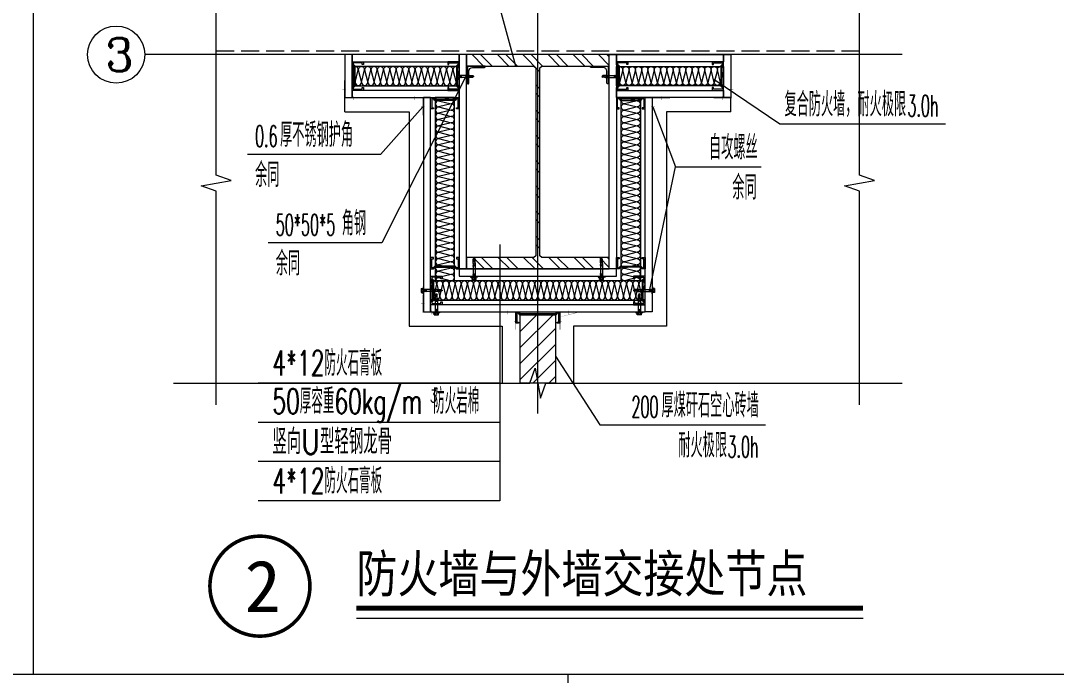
# Model space of a CAD drawing. Header units: inches. Extents: x -3733042 to -3450527, y 579159 to 997713.
# Drawn here: x -3557808 to -3554185, y 585946 to 588237 of the extents above; entities that cross this region are included whole.
import ezdxf

# ---------------------------------------------------------------- set-up
doc = ezdxf.new("R2010")
doc.units = ezdxf.units.IN
doc.header["$LTSCALE"] = 1000
doc.header["$MEASUREMENT"] = 0
doc.header["$PDSIZE"] = -5
doc.linetypes.add('DASH', pattern=[0.3500000014901161, 0.25, -0.1000000014901161])
doc.linetypes.add('DOTE', pattern=[2.4200000055134296, 2, -0.2000000029802322, 0.01999999955296516, -0.2000000029802322])
doc.layers.get('0').update_dxf_attribs({"lineweight": 18})
doc.layers.get('Defpoints').update_dxf_attribs({"lineweight": 18})
for name, color, linetype, lineweight in [('12', 2, 'Continuous', 18), ('7', 7, 'Continuous', 18), ('8', 3, 'Continuous', 18), ('A-看线', 125, 'Continuous', 18), ('A-预埋', 197, 'Continuous', 18), ('AXIS', 30, 'Continuous', 18), ('AXIS_TEXT', 7, 'Continuous', 18), ('COLUMN', 34, 'Continuous', 18), ('DIM_IDEN', 3, 'Continuous', 18), ('DIM_LEAD', 3, 'Continuous', 18), ('DIM_SYMB', 3, 'Continuous', 18), ('DOTE', 14, 'DOTE', 18), ('PUB_HATCH', 8, 'Continuous', 18), ('PUB_TEXT', 7, 'Continuous', 18), ('SURFACE', 255, 'Continuous', 18), ('WALL', 6, 'Continuous', 18), ('填充', 8, 'Continuous', 18)]:
    doc.layers.add(name, color=color, linetype=linetype, lineweight=lineweight)
doc.styles.add('_TCH_AXIS', font='complex.shx', dxfattribs={"bigfont": 'gbcbig.shx'})
doc.styles.add('_TCH_DIM', font='simplex.shx', dxfattribs={"width": 0.7, "bigfont": 'gbcbig.shx'})
doc.styles.add('COMPLEX', font='complex.shx')
doc.styles.add('黑体', font='', dxfattribs={"width": 0.8})
doc.styles.get('黑体').set_extended_font_data('黑体')

# ---------------------------------------------------------------- blocks, each defined once
blk = doc.blocks.new('自攻钉1')
at = {"layer": '8', "linetype": 'Continuous', "ltscale": 0.4000000059604645}
h = blk.add_hatch(color=1, dxfattribs=at)
h.paths.add_polyline_path([(27.94828564743511, -29.99999999950523), (40.65538515278604, -29.9999999992724), (40.65538515348453, -68.28693868403207), (27.94828564813361, -68.28693868423579)], flags=0)
h.paths.add_polyline_path([(27.94828564696945, 4.365574568510056e-10), (40.65538515232038, 6.693881005048752e-10), (40.65538515278604, -29.9999999992724), (27.94828564743511, -29.99999999950523)], flags=0)
h.paths.add_polyline_path([(27.94828564650379, 30.00000000034925), (40.65538515185472, 30.00000000058208), (40.65538515232038, 6.693881005048752e-10), (27.94828564696945, 4.656612873077393e-10)], flags=0)
h.paths.add_polyline_path([(27.9482856458053, 68.28693868513801), (40.65538515115622, 68.28693868534174), (40.65538515185472, 30.00000000058208), (27.94828564650379, 30.00000000034925)], flags=0)
at = {"layer": '7', "color": 1, "linetype": 'Continuous', "ltscale": 0.2000000029802322}
for p, q in [((-281.3525272156112, 29.99999999647844), (40.72384649922606, 30.00000000058208)), ((96.86607135483064, 23.65150396237732), (53.80599448364228, 23.65150396164972)), ((53.80599448445719, -23.65150395987439), (53.80599448364228, 23.65150396164972)), ((-259.5388579112478, -30.0000000030268), (40.72384650015738, -29.9999999992724)), ((96.86607135564554, -23.65150395914679), (53.80599448445719, -23.65150395987439))]:
    blk.add_line(p, q, dxfattribs=at)
at = {"layer": '8', "color": 1, "linetype": 'Continuous', "ltscale": 0.4000000059604645}
for p, q in [((-389.6623139078729, -5.2677933126688e-09), (-354.9448634447763, 26.06337043576059)), ((-389.6623139078729, -5.2677933126688e-09), (-354.9448634445434, 12.76031824763049)), ((-304.2216107965214, 12.7603182484745), (-357.1435765674105, 12.76031824760139)), ((-279.9213216259377, 26.06337043701205), (-354.9448634447763, 26.06337043573149)), ((-354.9448634439614, -26.06337044507382), (-354.9448634445434, 12.76031824763049)), ((-259.5388579112478, -30.0000000030268), (-281.3525272156112, 29.99999999647844)), ((-221.1259141475894, -37.45414464815985), (-248.3596583269536, 37.45414464286296)), ((-194.757136201486, -37.4541446477233), (-221.9908803808503, 37.45414464329951)), ((-10.07422908081207, -37.45414464591886), (-37.30797326017637, 37.45414464510395)), ((13.61687208968215, -37.45414464554051), (-13.61687208968215, 37.45414464551141)), ((36.30691087141167, -37.45414464516216), (9.07316669204738, 37.45414464588976)), ((40.7238464980619, 98.59078080230393), (40.72384649969172, 6.984919309616089e-10)), ((40.72384650132153, -98.59078080093605), (40.72384649969172, 6.402842700481415e-10)), ((50.10745207802393, 99.11238859797595), (53.80599448364228, 23.65150396167883)), ((96.86607135424856, 59.67058266629465), (51.75707287678961, 59.67058266553795)), ((96.86607135622762, -59.67058266306412), (96.86607135424856, 59.67058266629465)), ((-354.9448634439614, -26.06337044507382), (-389.6623139078729, -5.2677933126688e-09)), ((-260.9700635010377, -26.06337044350221), (-354.9448634439614, -26.06337044507382)), ((50.10745208128355, -99.11238859631703), (53.80599448445719, -23.65150395987439)), ((96.86607135622762, -59.67058266306412), (51.75707287876867, -59.67058266382082))]:
    blk.add_line(p, q, dxfattribs=at)
for centre, major_axis, ratio, start_param, end_param in [((-304.2216107966378, 19.41184434253955), (14.09527831418179, 6.211420607765359), 0.4012911144265404, 4.537360001898178, 7.678952655487971), ((45.45620736491399, 98.12195412261643), (3.362665448202091, 3.36266544820209), 0.9999999998912403, 5.707593164992746, 8.540633760658693), ((45.45620736829007, -98.12195412110306), (3.362665448155119, 3.362665448155126), 0.9999999999156909, 2.454940526838964, 5.287981122514186)]:
    blk.add_ellipse(centre, major_axis=major_axis, ratio=ratio, start_param=start_param, end_param=end_param, dxfattribs=at)
blk = doc.blocks.new('$LinePat$岩棉板')
at = {"color": 0}
for p, q in [((0, -17), (12, -67)), ((12, -67), (24, -17))]:
    blk.add_line(p, q, dxfattribs=at)
for centre, start, end in [((12, -17), 359.9999999999999, 180), ((0, -67), 270, 0), ((24, -67), 180, 270)]:
    blk.add_arc(centre, 12, start, end, dxfattribs=at)
at = {"layer": 'Defpoints'}
blk.add_point((0, 0.1482380209345138), dxfattribs=at)
at = {"layer": 'Defpoints', "color": 0}
blk.add_point((24, -84), dxfattribs=at)
blk = doc.blocks.new('_AXISO')
blk.add_circle((0, 0), 0.5)
at = {"layer": 'AXIS_TEXT', "style": 'COMPLEX', "width": 1.04167}
blk.add_attdef('A', (-0.25, -0.28), '', height=0.56, dxfattribs=at)
blk = doc.blocks.new('A$C0DCA2AA4')
at = {"layer": 'PUB_HATCH'}
h = blk.add_hatch(dxfattribs=at)
h.set_pattern_fill('金属', color=256, style=0, pattern_type=0)
h.set_pattern_definition([(314.9999999999999, (0, 0), (17.67766952966372, 17.67766952966365), []), (314.9999999999999, (0, -11.7851129998453), (17.67766952966372, 17.67766952966365), [])])
h.paths.add_polyline_path([(409.9981935393298, 705.7623306948226), (409.9981935393298, 689.7623306948226), (504.4981935392133, 689.7623306948226), (506.9981935392134, 687.2623306948226), (506.9981935392134, 424.2623306948226), (504.4981935392134, 421.7623306948226), (409.998193542473, 421.7623306948226), (409.9981935392134, 405.7623306948226), (509.9981935392134, 405.7623306948226), (609.9981935392134, 405.7623306948226), (609.9981935359538, 421.7623306948226), (515.4981935392134, 421.7623306948226), (512.9981935392134, 424.2623306948226), (512.9981935392134, 687.2623306948226), (515.4981935392134, 689.7623306948226), (609.998193539097, 689.7623306948226), (609.998193539097, 705.7623306948226)], flags=0)
at = {"layer": '填充'}
h = blk.add_hatch(dxfattribs=at)
h.set_pattern_fill('ANSI31', color=256, style=0, pattern_type=0)
h.set_pattern_definition([(44.99999999999999, (0, 0), (-11.22532015133644, 11.22532015133645), [])])
h.paths.add_polyline_path([(534.4981935381657, 245.954813724733), (485.4981935402691, 245.9548137246261), (485.4981935400283, 341.7623306949681), (534.4981935379249, 341.7623306950458)], flags=0)
at = {"layer": 'A-看线', "linetype": 'DASH', "ltscale": 0.1000000014901161}
blk.add_line((959.9981935392134, 710.762330694939), (59.99819353921339, 710.762330694939), dxfattribs=at)
at = {"layer": 'A-看线'}
for p, q in [((959.9981935392134, 705.762330694939), (59.99819353921339, 705.762330694939)), ((239.9981935392134, 625.7623306933092), (239.9981935392134, 645.7623306933092)), ((779.9981935392134, 625.762330694939), (779.9981935392134, 645.762330694939))]:
    blk.add_line(p, q, dxfattribs=at)
for points in [[(239.9981935392134, 625.7623306933092), (329.9981935393298, 625.7623306933092), (329.9981935394462, 325.762330693542), (459.9981935401447, 325.7623306943569), (459.9981935394462, 245.9548137246165)], [(779.9981935392134, 625.762330694939), (689.998193539097, 625.762330694939), (689.9981935389806, 325.7623306952883), (559.9981935382821, 325.7623306943569), (559.9981935389806, 245.9548137246165)]]:
    blk.add_lwpolyline(points, dxfattribs=at)
at = {"layer": 'A-预埋'}
for points in [[(239.9981935392134, 645.7623306933092), (249.9981935392134, 645.7623306933092), (249.9981935395626, 705.7623306933092), (239.9981935395626, 705.7623306933092)], [(399.9981935393298, 695.7623306933092), (399.9981935393298, 705.7623306933092), (249.9981935395626, 705.7623306933092), (249.9981935395626, 695.7623306933092)], [(399.9981935393298, 405.7623306934256), (409.9981935393298, 405.7623306934256), (409.9981935393298, 705.7623306933092), (399.9981935393298, 705.7623306933092)], [(619.998193539097, 405.7623306950554), (609.998193539097, 405.7623306950554), (609.998193539097, 705.762330694939), (619.998193539097, 705.762330694939)], [(619.998193539097, 695.762330694939), (619.998193539097, 705.762330694939), (769.9981935388641, 705.762330694939), (769.9981935388641, 695.762330694939)], [(779.9981935392134, 645.762330694939), (769.9981935392134, 645.762330694939), (769.9981935388641, 705.762330694939), (779.9981935388641, 705.762330694939)], [(399.9981935393298, 645.7623306933092), (399.9981935393298, 655.7623306933092), (249.9981935395626, 655.7623306933092), (249.9981935395626, 645.7623306933092)], [(619.998193539097, 645.762330694939), (619.998193539097, 655.762330694939), (769.9981935388641, 655.762330694939), (769.9981935388641, 645.762330694939)], [(349.9981935394462, 345.7623306934256), (359.9981935394462, 345.7623306934256), (359.9981935393298, 645.7623306933092), (349.9981935393298, 645.7623306933092)], [(669.9981935389806, 345.7623306950554), (659.9981935389806, 345.7623306950554), (659.998193539097, 645.762330694939), (669.998193539097, 645.762330694939)], [(619.998193539097, 395.7623306948226), (619.998193539097, 405.7623306948226), (399.9981935393298, 405.7623306933092), (399.9981935393298, 395.7623306933092)], [(659.9981935389806, 345.7623306948226), (659.9981935389806, 355.7623306948226), (359.9981935397955, 355.7623306934256), (359.9981935397955, 345.7623306934256)]]:
    blk.add_lwpolyline(points, close=True, dxfattribs=at)
for points in [[(263.998193539097, 644.7623306933092, 0.5, 0.5, 0), (238.9981935392134, 644.7623306933092, 0.5, 0.5, 0), (238.9981935392134, 669.7623306933092, 0.5, 0.5, 0)], [(755.9981935393298, 644.762330694939, 0.5, 0.5, 0), (780.9981935392134, 644.762330694939, 0.5, 0.5, 0), (780.9981935392134, 669.762330694939, 0.5, 0.5, 0)], [(324.9981935394462, 644.7623306933092, 0.5, 0.5, 0), (348.9981935393298, 644.7623306933092, 0.5, 0.5, 0), (348.9981935393298, 620.7623306933092, 0.5, 0.5, 0)], [(694.9981935389806, 644.762330694939, 0.5, 0.5, 0), (670.998193539097, 644.762330694939, 0.5, 0.5, 0), (670.998193539097, 620.762330694939, 0.5, 0.5, 0)], [(373.9981935393298, 344.7623306934256, 0.5, 0.5, 0), (348.9981935394462, 344.7623306934256, 0.5, 0.5, 0), (348.9981935394462, 369.7623306934256, 0.5, 0.5, 0)], [(454.9981935403775, 344.7623306950554, 0.5, 0.5, 0), (478.9981935402611, 344.7623306950554, 0.5, 0.5, 0), (478.9981935402611, 320.7623306950554, 0.5, 0.5, 0)], [(564.998193537991, 344.7623306955211, 0.5, 0.5, 0), (540.9981935381074, 344.7623306952883, 0.5, 0.5, 0), (540.9981935383403, 320.7623306952883, 0.5, 0.5, 0)]]:
    blk.add_lwpolyline(points, format="xyseb", dxfattribs=at)
at = {"layer": 'A-预埋', "color": 2}
for points in [[(236.4981935392134, 657.2623306933092, 0.5, 0.5, 0), (241.4981935392134, 657.2623306933092, 0.5, 0.5, 0)], [(783.4981935392134, 657.262330694939, 0.5, 0.5, 0), (778.4981935392134, 657.262330694939, 0.5, 0.5, 0)], [(251.498193539097, 647.262332044309, 0.5, 0.5, 0), (251.498193539097, 642.262332044309, 0.5, 0.5, 0)], [(336.9981935393298, 647.2623306933092, 0.5, 0.5, 0), (336.9981935393298, 642.2623306933092, 0.5, 0.5, 0)], [(682.998193539097, 647.262330694939, 0.5, 0.5, 0), (682.998193539097, 642.262330694939, 0.5, 0.5, 0)], [(768.4981935393298, 647.2623320459388, 0.5, 0.5, 0), (768.4981935393298, 642.2623320459388, 0.5, 0.5, 0)], [(346.4981935393298, 632.7623306933092, 0.5, 0.5, 0), (351.4981935393298, 632.7623306933092, 0.5, 0.5, 0)], [(673.498193539097, 632.762330694939, 0.5, 0.5, 0), (668.498193539097, 632.762330694939, 0.5, 0.5, 0)], [(346.4981935394462, 357.2623306934256, 0.5, 0.5, 0), (351.4981935394462, 357.2623306934256, 0.5, 0.5, 0)], [(361.4981935393298, 347.2623320444254, 0.5, 0.5, 0), (361.4981935393298, 342.2623320444254, 0.5, 0.5, 0)], [(466.9981935402611, 347.2623306950554, 0.5, 0.5, 0), (466.9981935402611, 342.2623306950554, 0.5, 0.5, 0)], [(552.9981935380783, 347.2623306954047, 0.5, 0.5, 0), (552.9981935381074, 342.2623306954047, 0.5, 0.5, 0)], [(476.4981935402611, 332.7623306950554, 0.5, 0.5, 0), (481.4981935402611, 332.7623306950554, 0.5, 0.5, 0)], [(543.4981935382239, 332.7623306952883, 0.5, 0.5, 0), (538.4981935382239, 332.7623306952883, 0.5, 0.5, 0)]]:
    blk.add_lwpolyline(points, format="xyseb", dxfattribs=at)
at = {"layer": 'AXIS'}
blk.add_line((59.99819353921339, 705.7623306948226), (-40.00180646078661, 705.7623306948226), dxfattribs=at)
at = {"layer": 'COLUMN'}
blk.add_lwpolyline([(409.9981935393298, 705.7623306948226), (409.9981935393298, 689.7623306948226), (504.4981935392134, 689.7623306948226), (506.9981935392134, 687.2623306948226), (506.9981935392134, 424.2623306948226), (504.4981935392134, 421.7623306948226), (409.998193542473, 421.7623306948226), (409.9981935392134, 405.7623306948226), (509.9981935392134, 405.7623306948226), (609.9981935392134, 405.7623306948226), (609.9981935359538, 421.7623306948226), (515.4981935392134, 421.7623306948226), (512.9981935392134, 424.2623306948226), (512.9981935392134, 687.2623306948226), (515.4981935392134, 689.7623306948226), (609.998193539097, 689.7623306948226), (609.998193539097, 705.7623306948226)], close=True, dxfattribs=at)
at = {"layer": 'DIM_IDEN'}
blk.add_lwpolyline([(191.1020201141946, -38.27762003371026, 5, 5, 1), (51.1020201141946, -38.27762003371026, 5, 5, 1)], format="xyseb", close=True, dxfattribs=at)
at = {"layer": 'DIM_LEAD'}
for p, q in [((479.2489257903653, 689.7623306948226), (413.3527523653465, 931.4993029963225)), ((414.954350723041, 686.2978646007832), (291.798214871902, 442.2832338266307)), ((756.0614147185697, 671.6308168454561), (848.4558287946566, 608.8645376374479)), ((348.9981935393298, 632.7623306933092), (289.8197187081678, 566.167197415838)), ((670.998193539097, 632.762330694939), (702.6020201140782, 548.4993029963225)), ((848.4558287946566, 608.8645376374479), (1080.374455258043, 608.8645376374479)), ((289.8197187081678, 566.167197415838), (103.8197187081678, 566.167197415838)), ((666.6967429658398, 377.2053306950256), (702.6020201140782, 548.4993029963225)), ((702.6020201140782, 548.4993029963225), (822.6020201140782, 548.4993029963225)), ((291.798214871902, 442.2832338266307), (132.798214871902, 442.2832338266307)), ((534.4981935381657, 283.9052184610628), (596.6665705427877, 187.4471951323794)), ((596.6665705427877, 187.4471951323794), (828.585197006174, 187.4471951323794))]:
    blk.add_line(p, q, dxfattribs=at)
at = {"layer": 'DIM_SYMB'}
for p, q in [((456.7651108802529, 439.9582424641121), (456.7651108802529, 245.9548137246165)), ((456.7651108802529, 245.9548137246165), (118.5468327022973, 245.9548137246165)), ((456.7651108802529, 245.9548137246165), (456.7651108802529, 81.10481372452341)), ((456.7651108802529, 191.0048137245467), (118.5468327022973, 191.0048137245467)), ((456.7651108802529, 136.0548137247097), (118.5468327022973, 136.0548137247097)), ((456.7651108802529, 81.10481372452341), (118.5468327022973, 81.10481372452341))]:
    blk.add_line(p, q, dxfattribs=at)
for points in [[(59.99819353921339, 215.7623306956375), (59.99819353921341, 514.5123306952883), (38.99819353921342, 522.1557056148785), (80.99819353921342, 529.561438804634), (59.99819353921341, 537.0123306952883), (59.99819353921342, 835.762330694939)], [(959.9981935392134, 215.7623306956375), (959.9981935392134, 514.5123306952883), (938.9981935392134, 522.1557056148785), (980.9981935392134, 529.561438804634), (959.9981935392134, 537.0123306952883), (959.9981935392134, 835.762330694939)], [(-0.001806460786610842, 245.9548137246165), (498.7481935392134, 245.9548137246165), (506.3915684588036, 266.9548137246165), (513.7973016485591, 224.9548137246165), (521.2481935392134, 245.9548137246165), (1019.998193539213, 245.9548137246165)], [(256.1571227499459, -83.16158627843599), (965.0347598807477, -83.16158627843599)]]:
    blk.add_lwpolyline(points, dxfattribs=at)
blk.add_lwpolyline([(256.1571227499459, -69.16158627843599, 7, 7, 0), (965.0347598807477, -69.16158627843599, 7, 7, 0)], format="xyseb", dxfattribs=at)
at = {"layer": 'DOTE'}
for p, q in [((509.9981935392134, 203.5809318001848), (509.9981935392134, 835.762330694939)), ((1019.998193539213, 705.762330694939), (-0.001806460786610842, 705.7623306948226))]:
    blk.add_line(p, q, dxfattribs=at)
at = {"layer": 'WALL', "color": 6}
for points in [[(264.3981935395859, 659.7623306933092), (265.9981935395626, 659.7623306933092), (265.9981935395626, 655.7623306933092), (249.9981935395626, 655.7623306933092), (249.9981935395626, 659.7623306933092), (252.3981935395859, 662.1623306933325), (252.3981935395859, 689.3623306932859), (249.9981935395626, 691.7623306933092), (249.9981935395626, 695.7623306933092), (265.9981935395626, 695.7623306933092), (265.9981935395626, 691.7623306933092), (264.3981935395859, 691.7623306933092), (264.3981935395859, 694.1623306933325), (251.5981935396558, 694.1623306933325), (251.5981935396558, 692.4250723931473), (253.9981935395626, 690.025072393124), (253.9981935395626, 661.4995889934944), (251.5981935396558, 659.0995889934711), (251.5981935396558, 657.3623306932859), (264.3981935395859, 657.3623306932859)], [(385.5981935393065, 659.7623306933092), (383.9981935393298, 659.7623306933092), (383.9981935393298, 655.7623306933092), (399.9981935393298, 655.7623306933092), (399.9981935393298, 659.7623306933092), (397.5981935393065, 662.1623306933325), (397.5981935393065, 689.3623306932859), (399.9981935393298, 691.7623306933092), (399.9981935393298, 695.7623306933092), (383.9981935393298, 695.7623306933092), (383.9981935393298, 691.7623306933092), (385.5981935393065, 691.7623306933092), (385.5981935393065, 694.1623306933325), (398.3981935392367, 694.1623306933325), (398.3981935392367, 692.4250723931473), (395.9981935393298, 690.025072393124), (395.9981935393298, 661.4995889934944), (398.3981935392367, 659.0995889934711), (398.3981935392367, 657.3623306932859), (385.5981935393065, 657.3623306932859)], [(634.3981935391203, 659.762330694939), (635.998193539097, 659.762330694939), (635.998193539097, 655.762330694939), (619.998193539097, 655.762330694939), (619.998193539097, 659.762330694939), (622.3981935391203, 662.1623306949623), (622.3981935391203, 689.3623306949157), (619.998193539097, 691.762330694939), (619.998193539097, 695.762330694939), (635.998193539097, 695.762330694939), (635.998193539097, 691.762330694939), (634.3981935391203, 691.762330694939), (634.3981935391203, 694.1623306949623), (621.5981935391901, 694.1623306949623), (621.5981935391901, 692.4250723947771), (623.998193539097, 690.0250723947538), (623.998193539097, 661.4995889951242), (621.5981935391901, 659.0995889951009), (621.5981935391901, 657.3623306949157), (634.3981935391203, 657.3623306949157)], [(755.5981935388409, 659.762330694939), (753.9981935388641, 659.762330694939), (753.9981935388641, 655.762330694939), (769.9981935388641, 655.762330694939), (769.9981935388641, 659.762330694939), (767.5981935388409, 662.1623306949623), (767.5981935388409, 689.3623306949157), (769.9981935388641, 691.762330694939), (769.9981935388641, 695.762330694939), (753.9981935388641, 695.762330694939), (753.9981935388641, 691.762330694939), (755.5981935388409, 691.762330694939), (755.5981935388409, 694.1623306949623), (768.398193538771, 694.1623306949623), (768.398193538771, 692.4250723947771), (765.9981935388641, 690.0250723947538), (765.9981935388641, 661.4995889951242), (768.398193538771, 659.0995889951009), (768.398193538771, 657.3623306949157), (755.5981935388409, 657.3623306949157)], [(399.9981935393298, 662.2623306933092), (399.9981935393298, 689.2623306933092), (249.9981935395626, 689.2623306933092), (249.9981935395626, 662.2623306933092)], [(619.998193539097, 662.262330694939), (619.998193539097, 689.262330694939), (769.9981935388641, 689.262330694939), (769.9981935388641, 662.262330694939)], [(363.9981935393298, 631.3623306934023), (363.9981935393298, 629.7623306933092), (359.9981935393298, 629.7623306933092), (359.9981935393298, 645.7623306933092), (363.9981935393298, 645.7623306933092), (366.3981935393531, 643.3623306934023), (393.5981935393065, 643.3623306934023), (395.9981935393298, 645.7623306933092), (399.9981935393298, 645.7623306933092), (399.9981935393298, 629.7623306933092), (395.9981935393298, 629.7623306933092), (395.9981935393298, 631.3623306934023), (398.3981935393531, 631.3623306934023), (398.3981935393531, 644.1623306933325), (396.6609352391679, 644.1623306933325), (394.2609352391446, 641.7623306933092), (365.735451839515, 641.7623306933092), (363.3354518394917, 644.1623306933325), (361.5981935393065, 644.1623306933325), (361.5981935393065, 631.3623306934023)], [(366.4981935393298, 389.2623306934256), (393.4981935393298, 389.2623306934256), (393.4981935393298, 645.7623306933092), (366.4981935393298, 645.7623306933092)], [(655.9981935395626, 631.3623306949157), (655.9981935395626, 629.762330694939), (659.9981935395626, 629.762330694939), (659.9981935395626, 645.762330694939), (655.9981935395626, 645.762330694939), (653.5981935395394, 643.3623306949157), (626.3981935395859, 643.3623306949157), (623.9981935395626, 645.762330694939), (619.9981935395626, 645.762330694939), (619.9981935395626, 629.762330694939), (623.9981935395626, 629.762330694939), (623.9981935395626, 631.3623306949157), (621.5981935395394, 631.3623306949157), (621.5981935395394, 644.1623306949623), (623.3354518397246, 644.1623306949623), (625.7354518397478, 641.762330694939), (654.2609352393774, 641.762330694939), (656.6609352394007, 644.1623306949623), (658.3981935395859, 644.1623306949623), (658.3981935395859, 631.3623306949157)], [(653.498193539097, 389.2623306948226), (626.498193539097, 389.2623306948226), (626.498193539097, 645.762330694939), (653.498193539097, 645.762330694939)], [(363.9981935393298, 420.1623306933325), (363.9981935393298, 421.7623306934256), (359.9981935393298, 421.7623306934256), (359.9981935393298, 405.7623306934256), (363.9981935393298, 405.7623306934256), (366.3981935393531, 408.1623306933325), (393.5981935393065, 408.1623306933325), (395.9981935393298, 405.7623306934256), (399.9981935393298, 405.7623306934256), (399.9981935393298, 421.7623306934256), (395.9981935393298, 421.7623306934256), (395.9981935393298, 420.1623306933325), (398.3981935393531, 420.1623306933325), (398.3981935393531, 407.3623306935187), (396.6609352391679, 407.3623306935187), (394.2609352391446, 409.7623306934256), (365.735451839515, 409.7623306934256), (363.3354518394917, 407.3623306935187), (361.5981935393065, 407.3623306935187), (361.5981935393065, 420.1623306933325)], [(655.9981935395626, 420.1623306950787), (655.9981935395626, 421.7623306950554), (659.9981935395626, 421.7623306950554), (659.9981935395626, 405.7623306950554), (655.9981935395626, 405.7623306950554), (653.5981935395394, 408.1623306950787), (626.3981935395859, 408.1623306950787), (623.9981935395626, 405.7623306950554), (619.9981935395626, 405.7623306950554), (619.9981935395626, 421.7623306950554), (623.9981935395626, 421.7623306950554), (623.9981935395626, 420.1623306950787), (621.5981935395394, 420.1623306950787), (621.5981935395394, 407.3623306950321), (623.3354518397246, 407.3623306950321), (625.7354518397478, 409.7623306950554), (654.2609352393774, 409.7623306950554), (656.6609352394007, 407.3623306950321), (658.3981935395859, 407.3623306950321), (658.3981935395859, 420.1623306950787)], [(374.3981935399352, 359.7623306933092), (375.9981935399119, 359.7623306933092), (375.9981935399119, 355.7623306933092), (359.9981935399119, 355.7623306933092), (359.9981935399119, 359.7623306933092), (362.3981935399352, 362.1623306933325), (362.3981935399352, 389.3623306932859), (359.9981935399119, 391.7623306933092), (359.9981935399119, 395.7623306933092), (375.9981935399119, 395.7623306933092), (375.9981935399119, 391.7623306933092), (374.3981935399352, 391.7623306933092), (374.3981935399352, 394.1623306933325), (361.598193540005, 394.1623306933325), (361.598193540005, 392.4250723931473), (363.9981935399119, 390.025072393124), (363.9981935399119, 361.4995889934944), (361.598193540005, 359.0995889934711), (361.598193540005, 357.3623306932859), (374.3981935399352, 357.3623306932859)], [(645.5981935389573, 359.7623306948226), (643.9981935389806, 359.7623306948226), (643.9981935389806, 355.7623306948226), (659.9981935389806, 355.7623306948226), (659.9981935389806, 359.7623306948226), (657.5981935389573, 362.1623306949623), (657.5981935389573, 389.3623306949157), (659.9981935389806, 391.7623306948226), (659.9981935389806, 395.7623306948226), (643.9981935389806, 395.7623306948226), (643.9981935389806, 391.7623306948226), (645.5981935389573, 391.7623306948226), (645.5981935389573, 394.1623306949623), (658.3981935388874, 394.1623306949623), (658.3981935388874, 392.4250723947771), (655.9981935389806, 390.0250723946374), (655.9981935389806, 361.4995889950078), (658.3981935388874, 359.0995889951009), (658.3981935388874, 357.3623306949157), (645.5981935389573, 357.3623306949157)], [(659.9981935389806, 362.2623306948226), (659.9981935389806, 389.2623306948226), (359.9981935397955, 389.2623306934256), (359.9981935397955, 362.2623306934256)], [(482.9981935402611, 331.3623306949157), (482.9981935402611, 329.762330694939), (478.9981935402611, 329.762330694939), (478.9981935402611, 345.762330694939), (482.9981935402611, 345.762330694939), (485.3981935402844, 343.3623306949157), (534.5981935381424, 343.3623306951486), (536.9981935381657, 345.7623306950554), (540.9981935381657, 345.7623306950554), (540.9981935381657, 329.7623306950554), (536.9981935381657, 329.7623306950554), (536.9981935381657, 331.3623306951486), (539.3981935381889, 331.3623306951486), (539.3981935381889, 344.1623306950787), (537.6609352380037, 344.1623306950787), (535.2609352379804, 341.7623306950554), (484.7354518404463, 341.762330694939), (482.335451840423, 344.1623306949623), (480.5981935402378, 344.1623306949623), (480.5981935402378, 331.3623306949157)], [(534.4981935381657, 245.954813724733), (485.4981935402611, 245.9548137246165), (485.4981935400283, 341.762330694939), (534.4981935379328, 341.7623306950554)]]:
    blk.add_lwpolyline(points, close=True, dxfattribs=at)
for points in [[(411.4898846289725, 664.7623306950554), (412.4898846289725, 664.7623306950554, 0.414213562373095), (413.4898846289725, 665.7623306950554), (413.4898846289725, 682.7623306948226, -0.414213562373095), (418.4898846289725, 687.7623306948226), (435.4898846289725, 687.7623306948226, 0.414213562373095), (436.4898846289725, 688.7623306948226), (436.4898846289725, 689.7623306948226), (411.4898846289725, 689.7623306948226)], [(608.5065024494543, 664.7623306950554), (607.5065024494543, 664.7623306950554, -0.414213562373095), (606.5065024494543, 665.7623306950554), (606.5065024494543, 682.7623306948226, 0.414213562373095), (601.5065024494543, 687.7623306948226), (584.5065024494543, 687.7623306948226, -0.414213562373095), (583.5065024494543, 688.7623306948226), (583.5065024494543, 689.7623306948226), (608.5065024494543, 689.7623306948226)]]:
    blk.add_lwpolyline(points, format="xyb", close=True, dxfattribs=at)
at = {"layer": '12', "color": 2, "linetype": 'Continuous', "ltscale": 0.2099999934434891}
for p, xscale, yscale, zscale, rotation in [((401.9529381713655, 675.3163926712004), 0.04800000000091742, 0.04800000000091742, 0.04800000000091742, 180), ((618.0434489070612, 675.3163926712004), -0.04800000000091742, 0.04800000000091742, 0.04800000000091742, 180), ((420.8575409761106, 397.1623060863931), 0.0617, 0.0481, 0.048, 270), ((599.1388461023162, 397.1623060863931), -0.0617, 0.0481, 0.048, 90), ((352.5108548684511, 375.7623306934256), 0.0617, 0.0481, 0.048, 180), ((667.4855322099756, 375.762330694939), -0.0617, 0.0481, 0.048, 180), ((367.9981935394462, 347.4993029946927), 0.0617, 0.0481, 0.048, 270), ((651.9981935389806, 347.4993029962061), -0.0617, 0.0481, 0.048, 90)]:
    blk.add_blockref('自攻钉1', p, dxfattribs=dict(at, xscale=xscale, yscale=yscale, zscale=zscale, rotation=rotation))
at = {"layer": 'AXIS'}
ref = blk.add_blockref('_AXISO', (-80.00180646078661, 705.7623306948226), dxfattribs=dict(at, xscale=80, yscale=80, zscale=80))
ref.add_attrib('A', '3', (-95.53341195509303, 682.464922453363), dxfattribs={"layer": 'AXIS_TEXT', "height": 46.59481648291924, "style": '_TCH_AXIS'})
at = {"layer": 'PUB_HATCH', "yscale": 0.3565137037395431, "zscale": 0.3565137037395431}
for p, xscale in [((249.9981935395626, 690.7623306933092), 0.3676470585165862), ((258.8217229513136, 690.7623306933092), 0.3676470585165862), ((267.6452523630646, 690.7623306933092), 0.3676470585165862), ((276.4687817748157, 690.7623306933092), 0.3676470585165862), ((285.2923111865667, 690.7623306933092), 0.3676470585165862), ((294.1158405983177, 690.7623306933092), 0.3676470585165862), ((302.9393700100687, 690.7623306933092), 0.3676470585165862), ((311.7628994218197, 690.7623306933092), 0.3676470585165862), ((320.5864288335707, 690.7623306933092), 0.3676470585165862), ((329.4099582453217, 690.7623306933092), 0.3676470585165862), ((338.2334876570727, 690.7623306933092), 0.3676470585165862), ((347.0570170688238, 690.7623306933092), 0.3676470585165862), ((355.8805464805748, 690.7623306933092), 0.3676470585165862), ((364.7040758923258, 690.7623306933092), 0.3676470585165862), ((373.5276053040768, 690.7623306933092), 0.3676470585165862), ((382.3511347158278, 690.7623306933092), 0.3676470585165862), ((391.1746641275788, 690.7623306933092), 0.3676470585165862), ((628.821722950848, 690.762330694939), -0.3676470585165862), ((637.645252362599, 690.762330694939), -0.3676470585165862), ((646.46878177435, 690.762330694939), -0.3676470585165862), ((655.292311186101, 690.762330694939), -0.3676470585165862), ((664.1158405978521, 690.762330694939), -0.3676470585165862), ((672.9393700096031, 690.762330694939), -0.3676470585165862), ((681.7628994213541, 690.762330694939), -0.3676470585165862), ((690.5864288331051, 690.762330694939), -0.3676470585165862), ((699.409958244856, 690.762330694939), -0.3676470585165862), ((708.233487656607, 690.762330694939), -0.3676470585165862), ((717.057017068358, 690.762330694939), -0.3676470585165862), ((725.8805464801092, 690.762330694939), -0.3676470585165862), ((734.7040758918602, 690.762330694939), -0.3676470585165862), ((743.5276053036112, 690.762330694939), -0.3676470585165862), ((752.3511347153622, 690.762330694939), -0.3676470585165862), ((761.1746641271131, 690.762330694939), -0.3676470585165862), ((769.9981935388641, 690.762330694939), -0.3676470585165862)]:
    blk.add_blockref('$LinePat$岩棉板', p, dxfattribs=dict(at, xscale=xscale))
for p, xscale, rotation in [((394.9981935393298, 645.7623306933092), 0.3685344824513413, 270), ((624.998193539097, 645.762330694939), -0.3685344824516759, 90), ((394.9981935393298, 636.9175031071063), 0.3685344824513413, 270), ((394.9981935393298, 628.0726755209034), 0.3685344824513413, 270), ((624.998193539097, 636.9175031087282), -0.3685344824516759, 90), ((624.998193539097, 628.0726755225172), -0.3685344824516759, 90), ((394.9981935393298, 619.2278479347005), 0.3685344824513413, 270), ((394.9981935393298, 610.3830203484977), 0.3685344824513413, 270), ((624.998193539097, 619.2278479363063), -0.3685344824516759, 90), ((624.998193539097, 610.3830203500954), -0.3685344824516759, 90), ((394.9981935393298, 601.5381927622948), 0.3685344824513413, 270), ((624.998193539097, 601.5381927638845), -0.3685344824516759, 90), ((394.9981935393298, 592.6933651760919), 0.3685344824513413, 270), ((394.9981935393298, 583.848537589889), 0.3685344824513413, 270), ((624.998193539097, 592.6933651776735), -0.3685344824516759, 90), ((624.998193539097, 583.8485375914627), -0.3685344824516759, 90), ((394.9981935393298, 575.0037100036861), 0.3685344824513413, 270), ((394.9981935393298, 566.1588824174833), 0.3685344824513413, 270), ((624.998193539097, 575.0037100052517), -0.3685344824516759, 90), ((624.998193539097, 566.1588824190408), -0.3685344824516759, 90), ((394.9981935393298, 557.3140548312804), 0.3685344824513413, 270), ((624.998193539097, 557.3140548328299), -0.3685344824516759, 90), ((394.9981935393298, 548.4692272450775), 0.3685344824513413, 270), ((394.9981935393298, 539.6243996588746), 0.3685344824513413, 270), ((624.998193539097, 548.469227246619), -0.3685344824516759, 90), ((624.998193539097, 539.624399660408), -0.3685344824516759, 90), ((394.9981935393298, 530.7795720726717), 0.3685344824513413, 270), ((394.9981935393298, 521.9347444864688), 0.3685344824513413, 270), ((624.998193539097, 530.7795720741972), -0.3685344824516759, 90), ((624.998193539097, 521.9347444879863), -0.3685344824516759, 90), ((394.9981935393298, 513.089916900266), 0.3685344824513413, 270), ((624.998193539097, 513.0899169017754), -0.3685344824516759, 90), ((394.9981935393298, 504.2450893140631), 0.3685344824513413, 270), ((394.9981935393298, 495.4002617278602), 0.3685344824513413, 270), ((624.998193539097, 504.2450893155644), -0.3685344824516759, 90), ((624.998193539097, 495.4002617293535), -0.3685344824516759, 90), ((394.9981935393297, 486.5554341416573), 0.3685344824513413, 270), ((624.998193539097, 486.5554341431426), -0.3685344824516759, 90), ((394.9981935393297, 477.7106065554544), 0.3685344824513413, 270), ((394.9981935393297, 468.8657789692516), 0.3685344824513413, 270), ((624.998193539097, 477.7106065569317), -0.3685344824516759, 90), ((624.998193539097, 468.8657789707208), -0.3685344824516759, 90), ((394.9981935393297, 460.0209513830487), 0.3685344824513413, 270), ((394.9981935393297, 451.1761237968458), 0.3685344824513413, 270), ((624.998193539097, 460.0209513845099), -0.3685344824516759, 90), ((624.998193539097, 451.176123798299), -0.3685344824516759, 90), ((394.9981935393297, 442.3312962106429), 0.3685344824513413, 270), ((624.998193539097, 442.3312962120881), -0.3685344824516759, 90), ((394.9981935393297, 433.48646862444), 0.3685344824513413, 270), ((394.9981935393297, 424.6416410382371), 0.3685344824513413, 270), ((624.998193539097, 433.4864686258771), -0.3685344824516759, 90), ((624.998193539097, 424.6416410396662), -0.3685344824516759, 90), ((394.9981935393297, 415.7968134520343), 0.3685344824513413, 270), ((394.9981935393297, 406.9519858658314), 0.3685344824513413, 270), ((624.998193539097, 415.7968134534553), -0.3685344824516759, 90), ((624.998193539097, 406.9519858672444), -0.3685344824516759, 90), ((394.9981935393297, 398.1071582796285), 0.3685344824513413, 270), ((624.998193539097, 398.1071582810335), -0.3685344824516759, 90), ((359.9981935397955, 390.7623306934256), 0.3571428568442679, 2.668042644543478e-10), ((368.5696221112008, 390.7623306934655), 0.3571428568442679, 2.668042644543478e-10), ((377.141050682606, 390.7623306935054), 0.3571428568442679, 2.668042644543478e-10), ((385.7124792540113, 390.7623306935454), 0.3571428568442679, 2.668042644543478e-10), ((394.2839078254166, 390.7623306935853), 0.3571428568442679, 2.668042644543478e-10), ((402.8553363968219, 390.7623306936252), 0.3571428568442679, 2.668042644543478e-10), ((411.4267649682272, 390.7623306936651), 0.3571428568442679, 2.668042644543478e-10), ((419.9981935396325, 390.762330693705), 0.3571428568442679, 2.668042644543478e-10), ((428.5696221110378, 390.7623306937449), 0.3571428568442679, 2.668042644543478e-10), ((437.1410506824431, 390.7623306937849), 0.3571428568442679, 2.668042644543478e-10), ((445.7124792538484, 390.7623306938248), 0.3571428568442679, 2.668042644543478e-10), ((454.2839078252537, 390.7623306938647), 0.3571428568442679, 2.668042644543478e-10), ((462.8553363966589, 390.7623306939046), 0.3571428568442679, 2.668042644543478e-10), ((471.4267649680642, 390.7623306939445), 0.3571428568442679, 2.668042644543478e-10), ((479.9981935394695, 390.7623306939844), 0.3571428568442679, 2.668042644543478e-10), ((488.5696221108748, 390.7623306940243), 0.3571428568442679, 2.668042644543478e-10), ((497.1410506822801, 390.7623306940642), 0.3571428568442679, 2.668042644543478e-10), ((505.7124792536854, 390.7623306941042), 0.3571428568442679, 2.668042644543478e-10), ((514.2839078250906, 390.7623306941441), 0.3571428568442679, 2.668042644543478e-10), ((522.8553363964959, 390.762330694184), 0.3571428568442679, 2.668042644543478e-10), ((531.4267649679012, 390.7623306942239), 0.3571428568442679, 2.668042644543478e-10), ((539.9981935393065, 390.7623306942638), 0.3571428568442679, 2.668042644543478e-10), ((548.5696221107119, 390.7623306943037), 0.3571428568442679, 2.668042644543478e-10), ((557.1410506821171, 390.7623306943436), 0.3571428568442679, 2.668042644543478e-10), ((565.7124792535224, 390.7623306943835), 0.3571428568442679, 2.668042644543478e-10), ((574.2839078249276, 390.7623306944234), 0.3571428568442679, 2.668042644543478e-10), ((582.855336396333, 390.7623306944633), 0.3571428568442679, 2.668042644543478e-10), ((591.4267649677382, 390.7623306945033), 0.3571428568442679, 2.668042644543478e-10), ((599.9981935391436, 390.7623306945432), 0.3571428568442679, 2.668042644543478e-10), ((608.5696221105488, 390.7623306945831), 0.3571428568442679, 2.668042644543478e-10), ((617.1410506819541, 390.762330694623), 0.3571428568442679, 2.668042644543478e-10), ((625.7124792533593, 390.7623306946629), 0.3571428568442679, 2.668042644543478e-10), ((634.2839078247647, 390.7623306947028), 0.3571428568442679, 2.668042644543478e-10), ((642.8553363961701, 390.7623306947428), 0.3571428568442679, 2.668042644543478e-10), ((651.4267649675753, 390.7623306947827), 0.3571428568442679, 2.668042644543478e-10)]:
    blk.add_blockref('$LinePat$岩棉板', p, dxfattribs=dict(at, xscale=xscale, rotation=rotation))
at = {"layer": 'DIM_SYMB', "color": 7, "style": '_TCH_DIM'}
for s, height, width, p in [('4*12防火石膏板', 35, 0.64, (138.4968327022798, 256.4548137246165)), ('3', 17.5, 0.64, (359.2278685251658, 219.0048137245467)), ('竖向U型轻钢龙骨', 35, 0.8, (138.4968327022798, 146.5548137247097)), ('4*12防火石膏板', 35, 0.64, (138.4968327022798, 91.60481372452341))]:
    blk.add_text(s, height=height, dxfattribs=dict(at, width=width)).set_placement(p)
at = {"layer": 'DIM_SYMB', "color": 7, "insert": (138.4968327022798, 191.5048137245467), "char_height": 35, "width": 449.08, "attachment_point": 7, "style": '_TCH_DIM'}
blk.add_mtext('{\\W0.64;50厚容重60kg/m 防火岩棉}', dxfattribs=at)
at = {"layer": 'PUB_TEXT'}
for s, height, style, width, p in [('复合防火墙，耐火极限', 33.75886524822695, '_TCH_DIM', 0.7, (855.1531786622982, 619.3645376374479)), ('3.0h', 29.75, '_TCH_DIM', 0.494118, (1027.174455258043, 619.3645376374479)), ('厚不锈钢护角', 33.75886524822695, '_TCH_DIM', 0.7, (149.3197187081678, 576.667197415838)), ('0.6', 29.75, '_TCH_DIM', 0.494118, (114.3197187081678, 576.667197415838)), ('自攻螺丝', 33.75886524822695, '_TCH_DIM', 0.7, (749.5488286247165, 558.9993029963225)), ('余同', 33.75886524822695, '_TCH_DIM', 0.7, (114.3197187081678, 520.667197415838)), ('余同', 33.75886524822695, '_TCH_DIM', 0.7, (782.1286158587591, 502.9993029963225)), ('50*50*5', 29.75, '_TCH_DIM', 0.494118, (143.298214871902, 452.7832338266307)), ('角钢', 33.75886524822695, '_TCH_DIM', 0.7, (235.698214871902, 452.7832338266307)), ('余同', 33.75886524822695, '_TCH_DIM', 0.7, (143.298214871902, 396.7832338266307)), ('厚煤矸石空心砖墙', 33.75886524822695, '_TCH_DIM', 0.7, (683.0745587083017, 197.9471951323794)), ('200', 29.75, '_TCH_DIM', 0.494118, (641.0745587083017, 197.9471951323794)), ('耐火极限', 33.75886524822695, '_TCH_DIM', 0.7, (706.5766863678762, 141.9471951323794)), ('3.0h', 29.75, '_TCH_DIM', 0.494118, (775.385197006174, 141.9471951323794)), ('防火墙与外墙交接处节点', 52.57383966244726, '黑体', 0.8, (256.1571227499459, -46.89154408434317)), ('2', 72.39391617013914, '黑体', 1.02299, (99.79990225263641, -74.47457811877983))]:
    blk.add_text(s, height=height, dxfattribs=dict(at, style=style, width=width)).set_placement(p)

msp = doc.modelspace()

# ---------------------------------------------------------------- linework, layer by layer
at = {"layer": 'SURFACE'}
for p, q in [((-3557763.50311453, 589409.3380634587), (-3557763.50311453, 585949.5254296479)), ((-3561768.380439448, 585949.5254296479), (-3549106.097686512, 585949.5254296479)), ((-3555893.491832267, 585949.5254296479), (-3555893.491832267, 582958.6881422028))]:
    msp.add_line(p, q, dxfattribs=at)

# ---------------------------------------------------------------- block references
at = {"layer": 'A-看线', "xscale": 2.5, "yscale": 2.5, "zscale": 2.5}
msp.add_blockref('A$C0DCA2AA4', (-3557273.592642005, 586353.6079804178), dxfattribs=at)

doc.saveas('drawing.dxf')
